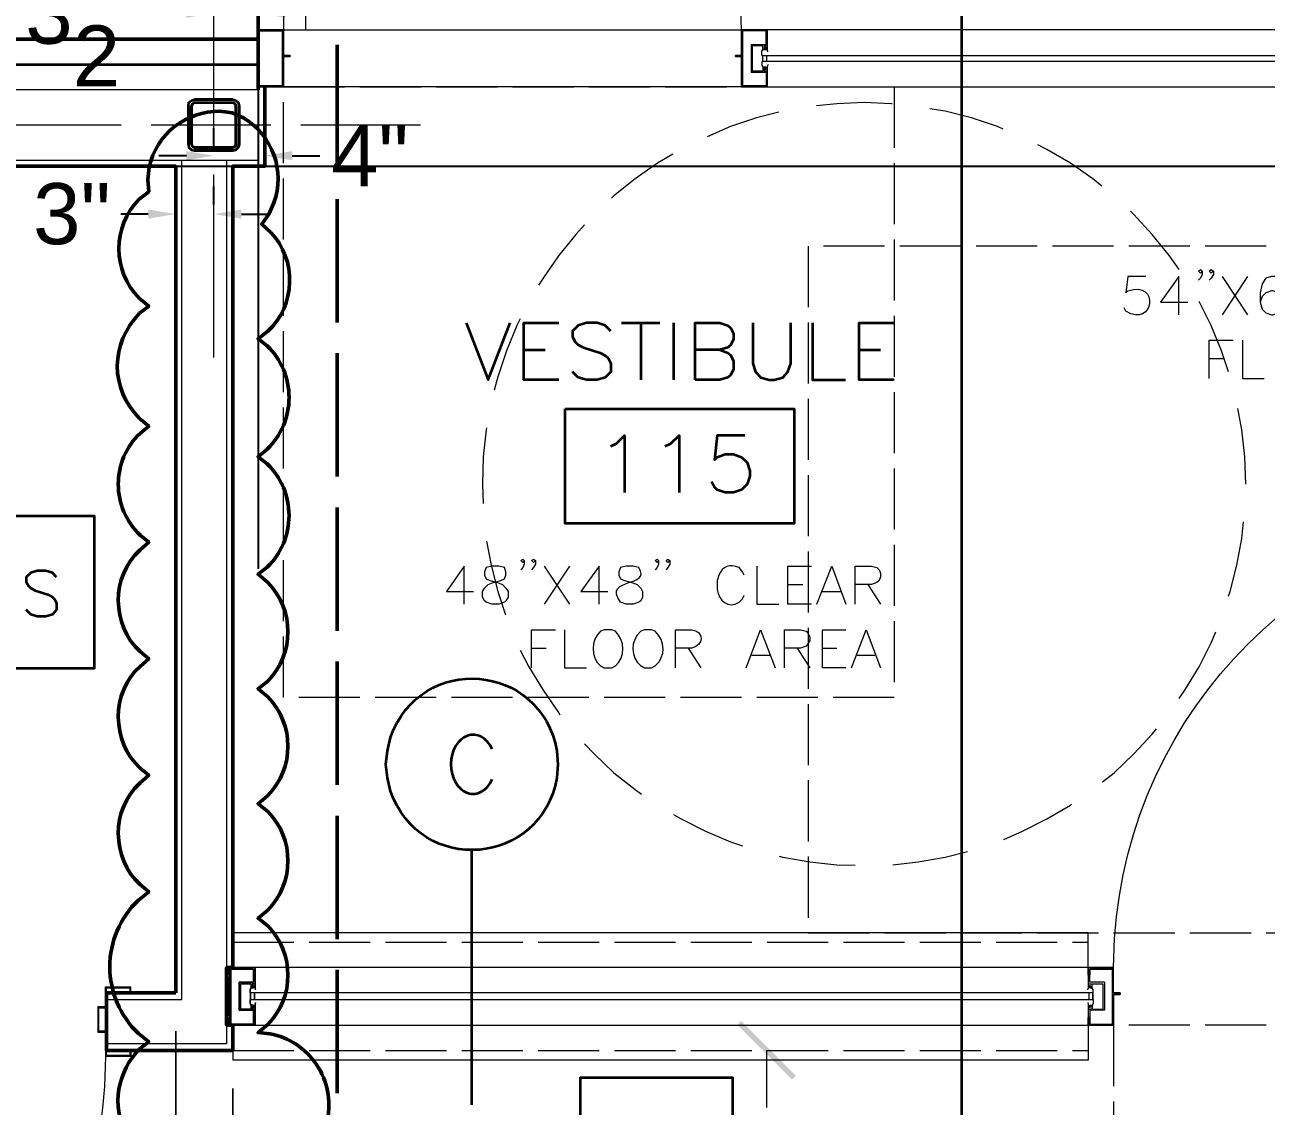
# Model space of a CAD drawing. Header units: inches. Extents: x 5 to 516, y -193 to 129.
# Drawn here: x 82.59 to 90.72, y 76.43 to 83.51 of the extents above; entities that cross this region are included whole.
import ezdxf

# ---------------------------------------------------------------- set-up
doc = ezdxf.new("R2010")
doc.units = ezdxf.units.IN
doc.header["$MEASUREMENT"] = 0
doc.linetypes.add('PDF_IMPORT', pattern=[1, 0.8, -0.2])
for name, color, linetype in [('Highlight', 210, 'Continuous'), ('PDF_Geometry', 7, 'Continuous'), ('PDF_Solid Fills', 7, 'Continuous')]:
    doc.layers.add(name, color=color, linetype=linetype)
doc.styles.get("Standard").update_dxf_attribs({"font": 'arial.ttf'})
doc.dimstyles.get("Standard").update_dxf_attribs({"dimtxt": 0.4, "dimasz": 0.18, "dimexe": 0.18, "dimexo": 0.0625, "dimgap": 0.09, "dimtad": 0, "dimtih": 1, "dimtoh": 1, "dimdec": 4, "dimlfac": 12, "dimzin": 0, "dimdsep": 46, "dimlunit": 4, "dimtxsty": 'Standard', "dimcen": 0.09, "dimadec": 3, "dimazin": 0, "dimtfac": 1, "dimtdec": 4, "dimtofl": 0, "dimtmove": 0, "dimatfit": 3, "dimfxl": 1, "dimtolj": 1, "dimtzin": 0, "dimarcsym": 0})

# ---------------------------------------------------------------- blocks, each defined once
blk = doc.blocks.new('*D67')
at = {"layer": 'Defpoints', "color": 0, "transparency": 16777216}
for p in [(83.5803, 82.2741), (83.5803, 82.2741), (83.8303, 82.2741)]:
    blk.add_point(p, dxfattribs=at)
at = {"layer": 'Highlight', "color": 0, "lineweight": -2, "transparency": 16777216}
for p, q in [((83.5803, 82.3366), (83.5803, 82.4541)), ((83.8303, 82.3366), (83.8303, 82.4541)), ((83.4003, 82.2741), (83.2203, 82.2741)), ((84.0103, 82.2741), (84.1903, 82.2741))]:
    blk.add_line(p, q, dxfattribs=at)
at = {"layer": 'Highlight', "color": 0, "transparency": 16777216}
for points in [[(83.4003, 82.3041), (83.4003, 82.2441), (83.5803, 82.2741)], [(84.0103, 82.3041), (84.0103, 82.2441), (83.8303, 82.2741)]]:
    blk.add_solid(points, dxfattribs=at)
at = {"layer": 'Highlight', "color": 0, "transparency": 16777216, "insert": (82.9006, 82.2741), "char_height": 0.4, "attachment_point": 5}
blk.add_mtext('\\A1;3"', dxfattribs=at)
blk = doc.blocks.new('*D68')
at = {"layer": 'Defpoints', "color": 0, "transparency": 16777216}
for p in [(83.8303, 82.6569), (84.1636, 82.6569), (84.1636, 82.6569)]:
    blk.add_point(p, dxfattribs=at)
at = {"layer": 'Highlight', "color": 0, "lineweight": -2, "transparency": 16777216}
for p, q in [((83.8303, 82.7194), (83.8303, 82.8369)), ((84.1636, 82.7194), (84.1636, 82.8369)), ((83.6503, 82.6569), (83.4703, 82.6569)), ((84.3436, 82.6569), (84.5236, 82.6569))]:
    blk.add_line(p, q, dxfattribs=at)
at = {"layer": 'Highlight', "color": 0, "transparency": 16777216}
for points in [[(83.6503, 82.6869), (83.6503, 82.6269), (83.8303, 82.6569)], [(84.3436, 82.6869), (84.3436, 82.6269), (84.1636, 82.6569)]]:
    blk.add_solid(points, dxfattribs=at)
at = {"layer": 'Highlight', "color": 0, "transparency": 16777216, "insert": (84.8516, 82.6569), "char_height": 0.4, "attachment_point": 5}
blk.add_mtext('\\A1;4"', dxfattribs=at)
blk = doc.blocks.new('*D69')
at = {"layer": 'Defpoints', "color": 0, "transparency": 16777216}
for p in [(83.8303, 83.5904), (83.8303, 83.5904), (84.1203, 83.5904)]:
    blk.add_point(p, dxfattribs=at)
at = {"layer": 'Highlight', "color": 0, "lineweight": -2, "transparency": 16777216}
for p, q in [((83.8303, 83.6529), (83.8303, 83.7704)), ((84.1203, 83.6529), (84.1203, 83.7704)), ((83.6503, 83.5904), (83.4703, 83.5904)), ((84.3003, 83.5904), (84.4803, 83.5904))]:
    blk.add_line(p, q, dxfattribs=at)
at = {"layer": 'Highlight', "color": 0, "transparency": 16777216}
for points in [[(83.6503, 83.6204), (83.6503, 83.5604), (83.8303, 83.5904)], [(84.3003, 83.6204), (84.3003, 83.5604), (84.1203, 83.5904)]]:
    blk.add_solid(points, dxfattribs=at)
at = {"layer": 'Highlight', "color": 0, "transparency": 16777216, "insert": (83.0047, 83.5904), "char_height": 0.4, "attachment_point": 5}
blk.add_mtext('\\A1;3{\\H1x;\\S1/2;}"', dxfattribs=at)

msp = doc.modelspace()

# ---------------------------------------------------------------- linework, layer by layer
at = {"layer": 'Highlight'}
for p, q in [((84.1202994, 89.0043422), (84.1202994, 79.9508162)), ((27.0369615, 82.5876717), (132.0996854, 82.5876717))]:
    msp.add_line(p, q, dxfattribs=at)
at = {"layer": 'PDF_Geometry', "linetype": 'PDF_IMPORT', "lineweight": 15, "ltscale": 1.5}
msp.add_lwpolyline([(83.830301, 81.3343384), (83.830301, 93.3810069)], dxfattribs=at)
at = {"layer": 'PDF_Geometry', "lineweight": 35}
for points in [[(88.7269689, 87.4476744), (88.7269689, 75.8310064), (88.8269689, 75.8276732), (88.9269689, 75.8076732)], [(52.8702969, 83.2543418), (84.1202994, 83.2543418)], [(83.6636327, 82.9810076), (83.666966, 83.0043409), (83.6836327, 83.0176743), (83.7036327, 83.0243409), (83.9536327, 83.0243409), (83.7036327, 83.0243409)], [(83.6636343, 82.981006), (83.6669676, 83.0043393), (83.6836343, 83.0176726), (83.7036343, 83.0243393)], [(83.9536327, 83.0243409), (83.9736327, 83.0176743), (83.9902994, 83.0043409), (83.996966, 82.9810076)], [(83.9536343, 83.0243393), (83.9736343, 83.0176726), (83.990301, 83.0043393), (83.9969677, 82.981006), (83.9969677, 82.731006), (83.9969677, 82.981006)], [(83.6636343, 82.731006), (83.6636343, 82.981006), (83.6636343, 82.731006), (83.6669676, 82.711006), (83.6836343, 82.6943393), (83.7036343, 82.691006)], [(83.7036327, 83.0043418), (83.6902993, 82.9976751), (83.6836327, 82.9810084)], [(83.6836403, 82.981006), (83.6903069, 82.9976726), (83.7036403, 83.0043393), (83.9536403, 83.0043393)], [(83.6836403, 82.731006), (83.6836403, 82.981006), (83.6836403, 82.731006), (83.6903069, 82.7176726), (83.7036403, 82.711006)], [(83.7036386, 83.0043393), (83.9536387, 83.0043393), (83.966972, 82.9976726), (83.9736387, 82.981006), (83.9736387, 82.731006), (83.9736387, 82.981006)], [(83.9536327, 83.0043418), (83.9702994, 82.9976751), (83.9736327, 82.9810084)], [(83.6636327, 82.7310076), (83.666966, 82.7110076), (83.6836327, 82.6943409), (83.7036327, 82.6910076), (83.9536327, 82.6910076), (83.9736327, 82.6943409), (83.9902994, 82.7110076), (83.996966, 82.7310076)], [(83.6836327, 82.7310068), (83.6902993, 82.7176734), (83.7036327, 82.7110068), (83.9536327, 82.7110068), (83.966966, 82.7176734), (83.9736327, 82.7310068)], [(83.9536327, 82.7110068), (83.7036327, 82.7110068)], [(83.9969677, 82.731006), (83.990301, 82.711006), (83.9736343, 82.6943393), (83.9536343, 82.691006)], [(83.9736387, 82.731006), (83.9703053, 82.7176726), (83.9536387, 82.711006)], [(83.9536327, 82.6910076), (83.7036327, 82.6910076)], [(85.483635, 81.5610026), (85.6269683, 81.1876692), (85.7703017, 81.5610026)], [(86.0903033, 81.1876709), (85.8603033, 81.1876709), (85.8603033, 81.5610042), (86.0903033, 81.5610042)], [(86.4303039, 81.5076714), (86.3936372, 81.5443381), (86.3403039, 81.5610048), (86.2703039, 81.5610048), (86.2169706, 81.5443381), (86.1803039, 81.5076714), (86.1803039, 81.4710048), (86.1969706, 81.4376714), (86.2169706, 81.4176714), (86.2503039, 81.4010048), (86.3603039, 81.3643381), (86.3936372, 81.3476714), (86.4136372, 81.3310048), (86.4303039, 81.2943381), (86.4303039, 81.2410048), (86.3936372, 81.2043381), (86.3403039, 81.1876714), (86.2703039, 81.1876714), (86.2169706, 81.2043381), (86.1803039, 81.2410048)], [(86.5003045, 81.5610026), (86.7503045, 81.5610026)], [(86.6269728, 81.5610026), (86.6269728, 81.1876692)], [(86.8403042, 81.5610026), (86.8403042, 81.1876692)], [(86.9836351, 81.1876709), (86.9836351, 81.5610042), (87.1436351, 81.5610042), (87.1969685, 81.5443376), (87.2169685, 81.5276709), (87.2336351, 81.4910042), (87.2336351, 81.4543376), (87.2169685, 81.4176709), (87.1969685, 81.4010042), (87.1436351, 81.3843376), (86.9836351, 81.3843376)], [(87.3603034, 81.5610026), (87.3603034, 81.2943359), (87.3769701, 81.2410026), (87.4136368, 81.2043359), (87.4669701, 81.1876692), (87.5003034, 81.1876692), (87.5569701, 81.2043359), (87.5903035, 81.2410026), (87.6103035, 81.2943359), (87.6103035, 81.5610026)], [(87.7503046, 81.5610026), (87.7503046, 81.1876692), (87.9669712, 81.1876692)], [(88.2869723, 81.1876709), (88.0569723, 81.1876709), (88.0569723, 81.5610042), (88.2869723, 81.5610042)], [(85.8603033, 81.3843397), (86.0003033, 81.3843397)], [(87.1436354, 81.3843397), (87.1969687, 81.3643397), (87.2169687, 81.3476731), (87.2336354, 81.3110064), (87.2336354, 81.257673), (87.2169687, 81.2210064), (87.1969687, 81.2043397), (87.1436354, 81.187673), (86.9836354, 81.187673)], [(88.0569723, 81.3843397), (88.1969723, 81.3843397)], [(86.4303039, 80.7543416), (86.4669706, 80.7710082), (86.5203039, 80.8243416), (86.5203039, 80.4510082)], [(86.7869663, 80.7543416), (86.8236329, 80.7710082), (86.8769663, 80.8243416), (86.8769663, 80.4510082)], [(87.3069723, 80.8243353), (87.1269723, 80.8243353), (87.1103056, 80.6643353), (87.1269723, 80.681002), (87.1803056, 80.701002), (87.2336389, 80.701002), (87.2869723, 80.681002), (87.3236389, 80.6476687), (87.3403056, 80.591002), (87.3403056, 80.5576687), (87.3236389, 80.5043353), (87.2869723, 80.4676686), (87.2336389, 80.451002), (87.1803056, 80.451002), (87.1269723, 80.4676686), (87.1103056, 80.4843353), (87.0903056, 80.521002)], [(82.8003055, 79.8943358), (82.7736388, 79.9243358), (82.7303055, 79.9376691), (82.6736388, 79.9376691), (82.6303055, 79.9243358), (82.6003055, 79.8943358), (82.6003055, 79.8643358), (82.6169722, 79.8376691), (82.6303055, 79.8243358), (82.6603055, 79.8076691), (82.7436388, 79.7810025), (82.7736388, 79.7643358), (82.7869722, 79.7510025), (82.8003055, 79.7243358), (82.8003055, 79.6810025), (82.7736388, 79.6510025), (82.7303055, 79.6376691), (82.6736388, 79.6376691), (82.6303055, 79.6510025), (82.6003055, 79.6810025)], [(84.9869694, 78.4943381), (84.9669694, 78.5810048), (84.9569694, 78.6676715), (84.9669694, 78.7576715), (84.9869694, 78.8443382)], [(86.0769695, 78.7576715), (86.0836362, 78.6676715), (86.0769695, 78.5810048)], [(85.5203036, 76.4376705), (85.5203036, 78.1076706)]]:
    msp.add_lwpolyline(points, dxfattribs=at)
at = {"layer": 'PDF_Geometry', "lineweight": 15}
for points in [[(84.4336327, 83.481006), (87.2869663, 83.481006), (87.2802996, 83.6776727, 0.376452686), (84.4836328, 86.4743396), (84.2869661, 86.4810063), (84.4336403, 86.4810079), (84.4336403, 83.774341), (84.370307, 83.814341)], [(89.5569724, 77.341008), (89.5569724, 77.3376746), (89.7236391, 77.3376746), (89.7303058, 77.531008, -0.376094414), (92.5269726, 80.3310083), (92.7236394, 80.3376749)], [(83.256966, 76.7943396), (83.286966, 76.7943413), (83.286966, 76.7543413), (83.1202993, 76.7543413), (83.1136326, 76.5576746, -0.376914522), (80.3169658, 73.7610076), (80.1202991, 73.754341), (80.1202991, 76.7543413), (80.2669657, 76.7543413), (80.2669657, 73.754341)]]:
    msp.add_lwpolyline(points, format="xyb", dxfattribs=at)
at = {"layer": 'PDF_Geometry', "lineweight": 50}
for points in [[(52.8702969, 83.0876751), (52.8702969, 83.7543418), (84.1202994, 83.7543418), (84.1202994, 83.0876751)], [(52.8702969, 83.4210085), (84.1202994, 83.4210085)], [(84.1636343, 83.1076743), (84.1636343, 82.5876742), (83.9536343, 82.5876742), (83.9536343, 77.3376738), (83.9136343, 77.3376738)], [(84.1636343, 82.5876751), (84.1636343, 83.1076751)], [(80.113634, 77.171008), (79.8303007, 77.171008), (79.8303007, 82.5876751), (83.580301, 82.5876751), (83.580301, 77.171008)], [(84.1636327, 82.5876751), (83.9536327, 82.5876751), (83.9536327, 77.3376746)], [(83.346966, 79.4076754), (83.4036327, 79.3610072), (83.346966, 79.3110092)], [(83.346966, 78.6443425), (83.4036327, 78.5976743), (83.346966, 78.547673)], [(83.9136343, 77.3376746), (83.9136343, 76.9610079)], [(83.9536343, 77.337673), (83.9136343, 77.337673), (83.9136343, 76.9610063), (83.9536343, 76.9610063), (83.9536343, 76.7943396)], [(83.9536392, 76.7943396), (83.1269725, 76.7943396), (83.1269725, 77.1710063), (83.5803058, 77.1710063)]]:
    msp.add_lwpolyline(points, dxfattribs=at)
at = {"layer": 'PDF_Geometry', "lineweight": 15}
for points in [[(84.2869661, 83.774341), (84.2869661, 83.4810076), (84.4336327, 83.4810076), (84.4336327, 83.774341)], [(84.1202994, 83.1576727), (84.1202994, 83.481006), (84.2869661, 83.481006), (84.2869661, 83.3143393), (84.2869661, 83.481006), (84.1202994, 83.481006)], [(84.1269726, 83.1143396), (84.1269726, 83.4743396), (84.2803059, 83.4743396), (84.1269726, 83.4743396)], [(84.2803064, 83.4743407), (84.2803064, 83.1143407), (84.1269731, 83.1143407), (84.2803064, 83.1143407)], [(84.2869661, 83.1076729), (84.2869661, 83.3076729), (84.3302994, 83.3076729), (84.3302994, 83.3143396), (84.2869661, 83.3143396), (84.3302994, 83.3143396), (84.3302994, 83.3076729), (84.2869661, 83.3076729)], [(87.2869663, 83.1076729), (87.2869663, 83.3076729), (87.2469663, 83.3076729), (87.2469663, 83.3143396), (87.2869663, 83.3143396), (87.2469663, 83.3143396), (87.2469663, 83.3076729), (87.2869663, 83.3076729)], [(83.9336343, 76.9610079), (83.9269677, 76.9676746), (83.9169677, 76.9676746), (83.9136343, 76.9610079), (83.9136343, 77.3376746), (83.9136343, 76.9610079), (83.9169677, 76.9676746), (83.9269677, 76.9676746)], [(83.9136403, 77.3376746), (83.9169736, 77.3276746), (83.9269736, 77.3276746), (83.9336403, 77.3376746), (83.9336403, 76.9610079), (83.9336403, 77.3376746), (84.100307, 77.3376746), (84.100307, 77.201008), (84.100307, 77.3376746), (83.9336403, 77.3376746), (83.9269736, 77.3276746), (83.9169736, 77.3276746)], [(83.9136403, 77.3276716), (83.9169736, 77.321005), (83.9269736, 77.321005), (83.9336403, 77.3276716), (83.9269736, 77.321005), (83.9169736, 77.321005)], [(84.0902999, 77.0576716), (84.0902999, 76.9676716), (83.9402999, 76.9676716), (83.9402999, 77.3276716), (83.9402999, 76.9676716), (84.0902999, 76.9676716)], [(83.9969706, 77.2410017), (84.090304, 77.2410017), (84.090304, 77.3276684), (83.940304, 77.3276684), (84.090304, 77.3276684), (84.090304, 77.2410017)], [(83.9136403, 77.3210053), (83.9169736, 77.3110053), (83.9269736, 77.3110053), (83.9336403, 77.3210053), (83.9269736, 77.3110053), (83.9169736, 77.3110053)], [(83.9136403, 77.3110023), (83.9169736, 77.3043356), (83.9269736, 77.3043356), (83.9336403, 77.3110023), (83.9269736, 77.3043356), (83.9169736, 77.3043356)], [(83.9136403, 77.0043396), (83.9336403, 77.2943397), (83.9136403, 77.2943397), (83.9336403, 77.0043396), (83.9136403, 77.2943397), (83.9336403, 77.2943397)], [(83.9969677, 77.0576684), (83.9969677, 77.2410017)], [(84.0036341, 77.0643388), (84.0036341, 77.2310055)], [(84.0903013, 77.2043388), (84.0736346, 77.2043388), (84.0736346, 77.2310055), (84.0036346, 77.2310055), (84.0736346, 77.2310055), (84.0736346, 77.2043388)], [(84.0669682, 77.1710036), (84.0669682, 77.1943369), (84.0736349, 77.2043369), (84.0669682, 77.1943369)], [(89.5869678, 77.1276746), (89.5869678, 77.171008), (84.0703006, 77.171008), (84.0703006, 77.1276746)], [(84.0703048, 77.1276746), (84.0703048, 77.171008)], [(84.0869677, 77.2110055), (84.080301, 77.2110055), (84.080301, 77.2310055), (84.080301, 77.2110055)], [(84.080307, 77.2310055), (84.100307, 77.2310055)], [(84.090304, 77.2043426), (84.090304, 77.2210093), (84.0869707, 77.2210093), (84.0869707, 77.2110093), (84.0869707, 77.2210093), (84.090304, 77.2210093)], [(84.0969704, 77.1276746), (84.0969704, 77.171008)], [(84.1003034, 77.2010071), (84.1036368, 77.1910071)], [(83.9336403, 76.9610063), (84.100307, 76.9610063), (84.100307, 77.097673), (84.100307, 76.9610063)], [(84.0669682, 77.1010063), (84.0669682, 77.127673)], [(84.0736349, 77.0910074), (84.0669682, 77.1010074)], [(84.0736373, 77.0643378), (84.0736373, 77.0910044), (84.090304, 77.0910044), (84.0736373, 77.0910044)], [(84.0903007, 77.0743413), (84.0869674, 77.0743413), (84.0869674, 77.0876746), (84.0803007, 77.0876746), (84.0803007, 77.0643413), (84.0803007, 77.0876746), (84.0869674, 77.0876746), (84.0869674, 77.0743413)], [(84.090304, 77.0910017), (84.090304, 77.074335)], [(84.1003034, 77.0976738), (84.1036368, 77.1076738)], [(83.9136403, 77.0043413), (83.9336403, 77.0043413)], [(83.9969706, 77.0576724), (84.090304, 77.0576724)], [(84.0036346, 77.0643388), (84.0736346, 77.0643388)], [(84.080307, 77.0643388), (84.100307, 77.0643388)], [(83.580301, 71.4343407), (83.580301, 76.9210079)], [(83.9336343, 76.9876719), (83.9269677, 76.9943386), (83.9169677, 76.9943386), (83.9136343, 76.9876719), (83.9169677, 76.9943386), (83.9269677, 76.9943386)], [(83.9336343, 76.9776689), (83.9269677, 76.9843356), (83.9169677, 76.9843356), (83.9136343, 76.9776689), (83.9169677, 76.9843356), (83.9269677, 76.9843356)], [(83.9336343, 76.9710093), (83.9269677, 76.977676), (83.9169677, 76.977676), (83.9136343, 76.9710093), (83.9169677, 76.977676), (83.9269677, 76.977676)], [(83.9136343, 76.9643396), (83.9136343, 76.9610063)]]:
    msp.add_lwpolyline(points, close=True, dxfattribs=at)
at = {"layer": 'PDF_Geometry', "linetype": 'PDF_IMPORT', "lineweight": 50, "ltscale": 1.01}
msp.add_lwpolyline([(84.6369688, 76.5143374), (84.6369688, 83.5743394)], dxfattribs=at)
at = {"layer": 'PDF_Geometry', "lineweight": 15}
for points in [[(87.453633, 83.431006), (87.453633, 83.481006), (87.2869663, 83.481006), (87.2869663, 83.3143393), (87.2869663, 83.481006), (87.453633, 83.481006), (87.453633, 83.4843393)], [(87.2936395, 83.4743407), (87.2936395, 83.1143407), (87.4469728, 83.1143407)], [(87.3503067, 83.2043404), (87.4469734, 83.2043404), (87.4469734, 83.1143404), (87.29364, 83.1143404), (87.29364, 83.4743404)], [(87.3503067, 83.3843399), (87.4469734, 83.3843399), (87.4469734, 83.4743399), (87.29364, 83.4743399)], [(87.4469734, 83.4310063), (87.4469734, 83.4743396), (87.29364, 83.4743396)], [(87.4469734, 83.4310047), (87.45364, 83.4310047)], [(92.9403002, 83.481006), (87.453633, 83.481006), (87.453633, 83.3476727)], [(87.3503072, 83.3843399), (87.3503072, 83.2043399)], [(87.3569668, 83.3776735), (87.3569668, 83.2110068)], [(87.4469674, 83.3510068), (87.4269674, 83.3510068), (87.4269674, 83.3776735), (87.3569674, 83.3776735)], [(87.420301, 83.3143383), (87.420301, 83.3410049), (87.4269677, 83.3510049)], [(87.453633, 83.3776735), (87.433633, 83.3776735)], [(87.4336406, 83.3776735), (87.4336406, 83.3576735), (87.4403072, 83.3576735)], [(87.4469734, 83.3510038), (87.4469734, 83.3676705), (87.4403067, 83.3676705), (87.4403067, 83.3576705)], [(87.4603062, 83.3376751), (87.4536395, 83.3476751)], [(87.420301, 83.274341), (87.420301, 83.2476743)], [(87.4236359, 83.3143393), (92.9603032, 83.3143393), (92.9603032, 83.2743393)], [(92.9603032, 83.274341), (87.4236359, 83.274341)], [(87.4236376, 83.3143393), (87.4236376, 83.2743393)], [(87.4503032, 83.3143393), (87.4503032, 83.2743393)], [(87.4269674, 83.2110068), (87.3569674, 83.2110068)], [(87.420301, 83.2476754), (87.4269677, 83.2376754)], [(87.4469734, 83.2376724), (87.4269734, 83.2376724), (87.4269734, 83.2110057)], [(87.453633, 83.2110068), (87.433633, 83.2110068)], [(87.4469669, 83.221006), (87.4403002, 83.221006), (87.4403002, 83.231006), (87.4336335, 83.231006), (87.4336335, 83.211006)], [(87.4469734, 83.2210098), (87.4469734, 83.2376765)], [(87.453633, 83.2410022), (87.453633, 83.1076689)], [(87.4603062, 83.2543418), (87.4536395, 83.2410084)], [(87.453633, 83.1576743), (87.453633, 83.1076743), (87.2869663, 83.1076743), (84.2869661, 83.1076743), (84.1202994, 83.1076743), (84.1202994, 83.1576743), (84.1202994, 83.1076743), (84.2869661, 83.1076743)], [(87.2869663, 83.1076743), (87.453633, 83.1076743), (92.9403002, 83.1076743)], [(87.45364, 83.1576689), (87.4469734, 83.1576689), (87.4469734, 83.1143355)], [(87.5303067, 82.9410076), (87.38364, 82.9043409), (87.21364, 82.8476743), (87.0603067, 82.7810076)], [(88.2736336, 82.9976754), (88.2669669, 82.9976754), (88.0903002, 83.004342), (87.9103002, 82.9976754), (87.7769669, 82.984342)], [(89.0003047, 82.8310087), (88.963638, 82.8476753), (88.793638, 82.904342), (88.6203046, 82.9476754), (88.5203046, 82.964342)], [(89.6469722, 82.4576702), (89.5869722, 82.5043368), (89.4403055, 82.6076702), (89.2869722, 82.6976702), (89.2269721, 82.7276702)], [(86.8369676, 82.6676718), (86.7369676, 82.6076718), (86.5903009, 82.5043385), (86.4503009, 82.3943384), (86.4336343, 82.3776718)], [(90.1536386, 81.9110053), (90.0903053, 82.0010054), (89.9769719, 82.1410054), (89.8569719, 82.2710054), (89.8336386, 82.2943387)], [(86.2569708, 82.2043403), (86.2003042, 82.141007), (86.0869708, 82.001007), (85.9869708, 81.8543403), (85.9569708, 81.8076736)], [(90.476969, 81.241002), (90.4303023, 81.3776687), (90.3636357, 81.5443354), (90.2836356, 81.7010021)], [(85.8369675, 81.587675), (85.8136342, 81.5443416), (85.7469675, 81.377675), (85.6903009, 81.2076749), (85.6669675, 81.1210083)], [(90.5903045, 80.5043416), (90.5836378, 80.6843416), (90.5636378, 80.8610082), (90.5369712, 81.0010083)], [(85.6169697, 80.8743367), (85.6136364, 80.8610034), (85.5936364, 80.6843367), (85.590303, 80.5043367), (85.5936364, 80.37767)], [(90.476969, 79.7710041), (90.486969, 79.8010041), (90.5303023, 79.9743374), (90.5636357, 80.1476708), (90.5736357, 80.2576708)], [(85.6169697, 80.131003), (85.6469697, 79.9743364), (85.690303, 79.801003), (85.740303, 79.6476697)], [(90.1536386, 79.1010076), (90.1903053, 79.1543409), (90.2836386, 79.3076742), (90.3636386, 79.4643409), (90.3936386, 79.5376743)], [(85.8369675, 79.4176715), (85.8936342, 79.3076715), (85.9869676, 79.1543382), (86.0869676, 79.0076715), (86.0969676, 78.9943382)], [(89.650302, 78.5543428), (89.7269687, 78.6143428), (89.8569687, 78.7376761), (89.9769687, 78.8676761), (90.0036354, 78.9010094)], [(86.2569708, 78.8043428), (86.3203042, 78.7376761), (86.4503042, 78.6143428), (86.5903042, 78.5043427), (86.6303042, 78.4743427)], [(89.0036345, 78.1776744), (89.1269678, 78.2310078), (89.2869678, 78.3110078), (89.4403012, 78.4010078), (89.4469678, 78.4076744)], [(86.8403042, 78.3410045), (86.8903042, 78.3110045), (87.0503042, 78.2310045), (87.2136376, 78.1610045), (87.2936376, 78.1343378)], [(87.5336365, 78.0676755), (87.5569698, 78.0610088), (87.7336365, 78.0310088), (87.9103032, 78.0110088), (88.0303032, 78.0076755)], [(88.2769702, 78.0110077), (88.4436369, 78.0310077), (88.6203035, 78.0610078), (88.7669702, 78.0976744)], [(89.5569724, 77.3376722), (89.5569724, 77.5643389), (83.9536386, 77.5643389)], [(89.7236391, 77.161008), (89.7669725, 77.161008), (89.7669725, 77.171008), (89.7236391, 77.171008), (89.7236391, 77.3376746), (89.5569724, 77.3376746), (84.1003053, 77.3376746)], [(89.5669687, 77.2876733), (89.5569686, 77.2876733), (89.5569686, 77.3376733)], [(89.5569724, 77.3376746), (89.5569724, 77.201008)], [(89.6636353, 77.0576724), (89.5669687, 77.0576724), (89.5669687, 76.9676724), (89.7169687, 76.9676724), (89.7169687, 77.3276725)], [(89.7169687, 77.3276716), (89.5669687, 77.3276716), (89.5669687, 77.2876716)], [(89.6636353, 77.2410017), (89.5669687, 77.2410017), (89.5669687, 77.3276684), (89.7169687, 77.3276684)], [(89.5669727, 76.9676727), (89.7169727, 76.9676727), (89.7169727, 77.3276727)], [(89.7236391, 77.171008), (89.7236391, 77.3376746)], [(83.2803058, 76.7876743), (83.2803058, 76.7610076), (83.1269725, 76.7610076), (83.1269725, 76.9210077), (83.0769725, 76.9210077), (83.0769725, 77.074341), (83.1269725, 77.074341), (83.1269725, 77.204341), (83.2803058, 77.204341), (83.2803058, 77.1776743)], [(83.1202993, 77.0810082), (83.1202993, 77.2110082)], [(83.1202993, 77.2110063), (83.286966, 77.2110063)], [(83.2869706, 77.171008), (83.2569706, 77.171008), (83.2569706, 77.1776746)], [(83.2569706, 77.1776743), (83.2803039, 77.1776743)], [(83.286966, 77.171008), (83.286966, 77.211008)], [(89.5536359, 77.1910071), (89.5569692, 77.2010071)], [(89.5569724, 77.2310055), (89.5803058, 77.2310055)], [(89.5603023, 77.171008), (89.5603023, 77.1276746)], [(89.5669687, 77.2043426), (89.5669687, 77.2210093), (89.570302, 77.2210093), (89.570302, 77.2110093)], [(89.5669714, 77.2043388), (89.583638, 77.2043388), (89.583638, 77.2310055), (89.653638, 77.2310055)], [(89.5803014, 77.2310055), (89.5803014, 77.2110055), (89.5703014, 77.2110055)], [(89.5903044, 77.1710036), (89.5903044, 77.1943369), (89.5836378, 77.2043369)], [(89.5869678, 77.171008), (89.5869678, 77.1276746)], [(89.6536386, 77.2310055), (89.6536386, 77.0643388)], [(89.6636348, 77.2410017), (89.6636348, 77.0576684)], [(89.7236391, 77.171005), (89.7669725, 77.171005), (89.7669725, 77.161005), (89.7236391, 77.161005), (89.7236391, 76.961005), (89.7236391, 77.161005)], [(83.1203047, 77.0810082), (83.0703047, 77.0810082), (83.0703047, 76.9143415), (83.1203047, 76.9143415)], [(89.5536359, 77.1076738), (89.5569692, 77.0976738)], [(89.5569724, 77.0976708), (89.5569724, 76.9610041)], [(89.5669687, 77.0910044), (89.5836353, 77.0910044), (89.5836353, 77.0643378)], [(89.5669687, 77.074335), (89.5669687, 77.0910017)], [(89.5669719, 77.0743413), (89.5703052, 77.0743413), (89.5703052, 77.0876746), (89.5803052, 77.0876746), (89.5803052, 77.0643413)], [(89.5903044, 77.1010074), (89.5836378, 77.0910074)], [(89.5903044, 77.127673), (89.5903044, 77.1010063)], [(84.1003053, 76.9610063), (89.5569724, 76.9610063), (89.7236391, 76.9610063), (89.5569724, 76.9610063), (89.5569724, 77.0110063)], [(89.5669687, 76.9676743), (89.5669687, 77.0110077), (89.5569686, 77.0110077)], [(89.5569724, 77.0643388), (89.5803058, 77.0643388)], [(89.583638, 77.0643388), (89.653638, 77.0643388)], [(83.1202993, 76.9810055), (83.1202993, 76.9843388)], [(89.5569724, 76.9610063), (89.5569724, 76.7310063)], [(83.1202993, 76.9143415), (83.1202993, 76.7543415)], [(83.2569706, 76.7876732), (83.2569706, 76.7943399)], [(83.2803064, 76.7876732), (83.256973, 76.7876732)], [(83.9536327, 76.7943396), (83.9536327, 76.7310063)], [(87.4503032, 76.7943396), (87.4503032, 76.4210063)], [(89.5569724, 76.7310055), (83.9536386, 76.7310055)], [(83.9536327, 71.311006), (83.9536327, 76.5443396), (83.9536327, 71.434339)]]:
    msp.add_lwpolyline(points, dxfattribs=at)
at = {"layer": 'PDF_Geometry', "linetype": 'PDF_IMPORT', "lineweight": 15, "ltscale": 0.5}
for points in [[(84.2869661, 79.107674), (84.2869661, 83.1076727), (88.286968, 83.1076743), (88.2869664, 79.1076723), (84.2869677, 79.107674)], [(92.723636, 77.5643389), (92.723636, 82.0643392), (87.723639, 82.0643392), (87.723639, 77.5643389), (92.723636, 77.5643389)], [(83.9536327, 77.5043413), (89.5569695, 77.5043413)], [(92.723636, 72.961006), (92.723636, 76.9610079), (89.7236357, 76.9610063), (89.7236391, 72.9610076), (92.723636, 72.961006)], [(83.9536327, 76.7943396), (89.5569695, 76.7943396)]]:
    msp.add_lwpolyline(points, dxfattribs=at)
at = {"layer": 'PDF_Geometry', "lineweight": 9}
for points in [[(84.1202994, 82.6276751), (84.1202994, 83.0876751), (52.8702969, 83.0876751), (52.8702969, 82.6276751)], [(85.6503017, 79.9676729), (85.613635, 79.9576729), (85.603635, 79.9310063), (85.603635, 79.9076729), (85.613635, 79.8843396), (85.6369683, 79.8743396), (85.6869683, 79.8610063), (85.7203017, 79.8476729), (85.743635, 79.8243396), (85.7569683, 79.8010063), (85.7569683, 79.7643396), (85.743635, 79.7410063), (85.733635, 79.7310063), (85.6969683, 79.7176729), (85.6503017, 79.7176729), (85.613635, 79.7310063), (85.603635, 79.7410063), (85.5903017, 79.7643396), (85.5903017, 79.8010063), (85.603635, 79.8243396), (85.6269683, 79.8476729), (85.6603017, 79.8610063), (85.7103017, 79.8743396), (85.733635, 79.8843396), (85.743635, 79.9076729), (85.743635, 79.9310063), (85.733635, 79.9576729), (85.6969683, 79.9676729)]]:
    msp.add_lwpolyline(points, close=True, dxfattribs=at)
at = {"layer": 'PDF_Geometry', "lineweight": 50}
for points in [[(84.2036327, 82.1543424), (84.1436327, 82.2076735), (84.1902994, 82.2743409), (84.2236327, 82.3476746, 0.358578857), (84.0236327, 82.9043424), (83.9502994, 82.9376744), (83.8702994, 82.947674)], [(83.406966, 82.5810087), (83.396966, 82.5010085), (83.4036327, 82.4210084), (83.3402993, 82.371007, 0.407409357), (83.3402993, 81.7243395), (83.4036327, 81.6710083), (83.3436326, 81.6243402)], [(84.5736327, 76.3410077, 0.418484021), (84.1969661, 76.9043419), (84.1202994, 76.9110083), (84.1836327, 76.9643395, 0.407409306), (84.1836327, 77.6110071), (84.1202994, 77.6610084), (84.1836327, 77.7143396, 0.407409306), (84.1836327, 78.3610071), (84.1202994, 78.4110085), (84.1836327, 78.4643396, 0.407989165), (84.1836327, 79.1110072), (84.1202994, 79.1643417), (84.1836327, 79.2143397, 0.407473737), (84.1836327, 79.8610072), (84.1202994, 79.9143418), (84.1802994, 79.9610065, 0.420258862), (84.1802994, 80.6376729), (84.1202994, 80.684341), (84.1802994, 80.7343424, 0.420382282), (84.1802994, 81.4110087), (84.1202994, 81.4576735), (84.1836327, 81.5076748)], [(83.3436326, 80.934341), (83.4036327, 80.8843397), (83.346966, 80.8376749, 0.429375), (83.346966, 80.1710082), (83.4036327, 80.12434), (83.346966, 80.0743421)], [(83.346966, 77.8810062), (83.4036327, 77.8343415), (83.3336326, 77.7776737, 0.425192304), (83.3336326, 76.9076752), (83.4036327, 76.8510074), (83.3436326, 76.8043392)]]:
    msp.add_lwpolyline(points, format="xyb", dxfattribs=at)
at = {"layer": 'PDF_Geometry', "linetype": 'PDF_IMPORT', "lineweight": 15, "ltscale": 0.98}
msp.add_lwpolyline([(85.1836404, 82.8576743), (82.4736326, 82.8576743)], dxfattribs=at)
at = {"layer": 'PDF_Geometry', "lineweight": 9}
for points in [[(83.9136343, 82.6276734), (83.9136343, 76.8376729), (83.1269676, 76.8376729), (83.1269676, 77.127673), (83.620301, 77.127673), (83.620301, 82.6276734)], [(90.3036359, 81.9010091), (90.2936359, 81.8876758), (90.2803026, 81.9010091), (90.2936359, 81.9110091), (90.3036359, 81.9010091), (90.3036359, 81.8776758), (90.2936359, 81.8543425), (90.2803026, 81.8410091)], [(90.3769697, 81.9010091), (90.3636363, 81.8876758), (90.350303, 81.9010091), (90.3636363, 81.9110091), (90.3769697, 81.9010091), (90.3769697, 81.8776758), (90.3636363, 81.8543425), (90.350303, 81.8410091)], [(89.9336374, 81.8643406), (89.8169707, 81.8643406), (89.8036374, 81.7576739), (89.8169707, 81.7710072)], [(90.150302, 81.6143406), (90.150302, 81.8643406), (90.030302, 81.6976739), (90.210302, 81.6976739)], [(90.4336374, 81.8643406), (90.6003041, 81.6143406)], [(90.6003041, 81.8643406), (90.4336374, 81.6143406)], [(90.8269717, 81.827672), (90.8169717, 81.8543387), (90.7803051, 81.8643387), (90.7569717, 81.8643387), (90.7203051, 81.8543387), (90.6969717, 81.817672), (90.6836384, 81.757672), (90.6836384, 81.697672), (90.6969717, 81.6510053), (90.7203051, 81.627672), (90.7569717, 81.6143387), (90.7669717, 81.6143387), (90.8036384, 81.627672), (90.8269717, 81.6510053), (90.8403051, 81.687672), (90.8403051, 81.697672), (90.8269717, 81.7343387), (90.8036384, 81.757672), (90.7669717, 81.7710053), (90.7569717, 81.7710053), (90.7203051, 81.757672), (90.6969717, 81.7343387), (90.6836384, 81.697672)], [(89.8036374, 81.6376739), (89.7936374, 81.6610072)], [(90.3503041, 81.1976739), (90.3503041, 81.4476739), (90.5069708, 81.4476739)], [(90.5669687, 81.4476739), (90.5669687, 81.1976739), (90.7103021, 81.1976739)], [(90.3503041, 81.327672), (90.4469708, 81.327672)], [(85.8636399, 80.0043415), (85.8536399, 79.9910082), (85.8403066, 80.0043415), (85.8536399, 80.0143415), (85.8636399, 80.0043415), (85.8636399, 79.9810082), (85.8536399, 79.9576748), (85.8403066, 79.9443415)], [(85.9369703, 80.0043415), (85.9236369, 79.9910082), (85.9103036, 80.0043415), (85.9236369, 80.0143415), (85.9369703, 80.0043415), (85.9369703, 79.9810082), (85.9236369, 79.9576748), (85.9103036, 79.9443415)], [(86.7436381, 80.0043415), (86.7336381, 79.9910082), (86.7203047, 80.0043415), (86.7336381, 80.0143415), (86.7436381, 80.0043415), (86.7436381, 79.9810082), (86.7336381, 79.9576748), (86.7203047, 79.9443415)], [(86.8169684, 80.0043415), (86.8036351, 79.9910082), (86.7936351, 80.0043415), (86.8036351, 80.0143415), (86.8169684, 80.0043415), (86.8169684, 79.9810082), (86.8036351, 79.9576748), (86.7936351, 79.9443415)], [(85.4703022, 79.7176729), (85.4703022, 79.9676729), (85.3536355, 79.8010063), (85.5303022, 79.8010063)], [(85.993638, 79.9676729), (86.1603047, 79.7176729)], [(86.1603047, 79.9676729), (85.993638, 79.7176729)], [(86.353637, 79.7176729), (86.353637, 79.9676729), (86.2336369, 79.8010063), (86.4103036, 79.8010063)], [(86.61364, 79.9576729), (86.5769733, 79.9676729), (86.5303066, 79.9676729), (86.49364, 79.9576729), (86.48364, 79.9310063), (86.48364, 79.9076729), (86.49364, 79.8843396), (86.5203066, 79.8743396), (86.5669733, 79.8610063), (86.60364, 79.8476729), (86.6269733, 79.8243396), (86.6369733, 79.8010063), (86.6369733, 79.7643396), (86.6269733, 79.7410063), (86.61364, 79.7310063), (86.5769733, 79.7176729), (86.5303066, 79.7176729), (86.49364, 79.7310063)], [(87.3036357, 79.9076686), (87.2936357, 79.9310019), (87.2703023, 79.9576686)], [(87.386969, 79.9676729), (87.386969, 79.7176729), (87.5303024, 79.7176729)], [(87.7436376, 79.7176729), (87.5903043, 79.7176729), (87.5903043, 79.9676729), (87.7436376, 79.9676729)], [(87.7803067, 79.7176729), (87.8769734, 79.9676729), (87.9703067, 79.7176729)], [(88.0303067, 79.7176729), (88.0303067, 79.9676729), (88.1369734, 79.9676729), (88.1736401, 79.9576729), (88.1869734, 79.9443396), (88.1969734, 79.9210063), (88.1969734, 79.8976729), (88.1869734, 79.8743396), (88.1736401, 79.8610063), (88.1369734, 79.8476729), (88.0303067, 79.8476729)], [(87.136969, 79.9076686), (87.126969, 79.8743353), (87.126969, 79.8143353)], [(87.5903043, 79.847671), (87.6869709, 79.847671)], [(88.1136401, 79.847671), (88.1969734, 79.717671)], [(87.2703023, 79.7310019), (87.2936357, 79.7543353), (87.3036357, 79.7776686)], [(87.8169685, 79.8010063), (87.9369685, 79.8010063)], [(85.9103047, 79.3010062), (85.9103047, 79.5510062), (86.0669714, 79.5510062)], [(86.1269727, 79.5510062), (86.1269727, 79.3010062), (86.2703061, 79.3010062)], [(86.4603023, 79.5410062), (86.4369689, 79.5510062), (86.3869689, 79.5510062), (86.3636356, 79.5410062), (86.3403023, 79.5143396)], [(86.7203018, 79.5410062), (86.6969684, 79.5510062), (86.6503018, 79.5510062), (86.6269684, 79.5410062), (86.6036351, 79.5143396)], [(86.853637, 79.3010062), (86.853637, 79.5510062), (86.9603037, 79.5510062)], [(87.3169685, 79.3010062), (87.4103018, 79.5510062), (87.5069685, 79.3010062)], [(87.5669685, 79.3010062), (87.5669685, 79.5510062), (87.6736352, 79.5510062), (87.7103018, 79.5410062), (87.7203018, 79.5276729), (87.7336352, 79.5043396), (87.7336352, 79.4810062), (87.7203018, 79.4576729), (87.7103018, 79.4443396), (87.6736352, 79.4310062), (87.5669685, 79.4310062)], [(87.9703019, 79.3010062), (87.8169685, 79.3010062), (87.8169685, 79.5510062), (87.9703019, 79.5510062)], [(88.006971, 79.3010062), (88.1036376, 79.5510062), (88.196971, 79.3010062)], [(85.9103047, 79.4310043), (86.0069713, 79.4310043)], [(86.9603037, 79.4310062), (86.853637, 79.4310062)], [(86.9369703, 79.4310043), (87.0203037, 79.3010043)], [(87.353637, 79.3843396), (87.4703037, 79.3843396)], [(87.6503018, 79.4310043), (87.7336352, 79.3010043)], [(87.8169685, 79.4310043), (87.9103019, 79.4310043)], [(88.0436395, 79.3843396), (88.1603062, 79.3843396)], [(86.3869689, 79.3010062), (86.4369689, 79.3010062), (86.4603023, 79.3143396)], [(86.6503018, 79.3010062), (86.6969684, 79.3010062), (86.7203018, 79.3143396)]]:
    msp.add_lwpolyline(points, dxfattribs=at)
at = {"layer": 'PDF_Geometry', "lineweight": 35}
for points in [[(86.1303025, 80.9976752), (87.6303026, 80.9976752), (87.6303026, 80.2476751), (86.1303025, 80.2476751)], [(82.0469689, 79.2976696), (82.0469689, 80.2976697), (83.0469689, 80.2976697), (83.0469689, 79.2976696)], [(87.2303053, 75.6143401), (87.2303053, 76.6143402), (86.2303052, 76.6143402), (86.2303052, 75.6143401)]]:
    msp.add_lwpolyline(points, close=True, dxfattribs=at)
msp.add_ellipse((85.5284192, 78.6695549), major_axis=(-0.0004267, 0.1936844), ratio=0.750399506, start_param=5.241955674, end_param=10.460135845, dxfattribs=at)
at = {"layer": 'PDF_Geometry', "lineweight": 50}
for points in [[(83.8702994, 82.947674), (83.6500771, 82.950563), (83.450466, 82.799562), (83.406966, 82.5810087)], [(84.1836327, 81.5076748), (84.3676883, 81.675396), (84.3739661, 81.9749532), (84.2036327, 82.1543424)], [(83.3436326, 81.6243402), (83.1499104, 81.4258402), (83.1483549, 81.1318407), (83.3436326, 80.934341)], [(83.346966, 80.0743421), (83.1552993, 79.9016736), (83.158466, 79.5817849), (83.346966, 79.4076754)], [(83.346966, 79.3110092), (83.1552993, 79.1383407), (83.158466, 78.818452), (83.346966, 78.6443425)], [(83.346966, 78.547673), (83.154966, 78.3747841), (83.158466, 78.0553973), (83.346966, 77.8810062)], [(83.3436326, 76.8043392), (83.2015215, 76.6595638), (83.1545771, 76.4312855), (83.256966, 76.251008)]]:
    msp.add_open_spline(points, degree=3, dxfattribs=at)
at = {"layer": 'PDF_Geometry', "lineweight": 9}
for points in [[(89.8169707, 81.7710072), (90.0290263, 81.8466739), (89.9883596, 81.5220072), (89.8036374, 81.6376739)], [(86.49364, 79.7310063), (86.3746399, 79.8992285), (86.7030844, 79.825284), (86.61364, 79.9576729)], [(87.2703023, 79.9576686), (87.2078023, 79.9863908), (87.1644134, 79.968113), (87.136969, 79.9076686)], [(87.126969, 79.8143353), (87.1348023, 79.7462241), (87.2019134, 79.6823908), (87.2703023, 79.7310019)], [(86.4603023, 79.3143396), (86.5268578, 79.3715062), (86.5239689, 79.4810062), (86.4603023, 79.5410062)], [(86.7203018, 79.3143396), (86.7928573, 79.3766729), (86.7888573, 79.4766729), (86.7203018, 79.5410062)], [(86.9603037, 79.5510062), (87.0406926, 79.5407285), (87.0425259, 79.4487285), (86.9603037, 79.4310062)], [(86.3403023, 79.5143396), (86.2954134, 79.4528951), (86.3070245, 79.3321729), (86.3869689, 79.3010062)], [(86.6036351, 79.5143396), (86.5496906, 79.4438951), (86.5733017, 79.3356729), (86.6503018, 79.3010062)]]:
    msp.add_open_spline(points, degree=3, dxfattribs=at)
at = {"layer": 'PDF_Geometry', "lineweight": 35}
for points in [[(84.9869694, 78.8443382), (85.1831916, 79.4050604), (85.9751361, 79.3375049), (86.0769695, 78.7576715)], [(86.0769695, 78.5810048), (85.9751361, 78.0011714), (85.1831916, 77.9336159), (84.9869694, 78.4943381)]]:
    msp.add_open_spline(points, degree=3, dxfattribs=at)
at = {"layer": 'PDF_Solid Fills', "lineweight": 35, "transparency": 33554559}
for points in [[(87.6436354, 76.6276729), (87.2603021, 76.9610063), (87.2836354, 76.987673)], [(87.6169699, 76.6043372), (87.6436365, 76.6276705), (87.2603032, 76.9610039)]]:
    msp.add_solid(points, dxfattribs=at)

# ---------------------------------------------------------------- dimensions: what is measured, and where the dimension line sits
at = {"layer": 'Highlight'}
dim = msp.add_linear_dim(base=(83.830301, 83.5904457), p1=(84.1202994, 83.5904457), p2=(83.830301, 83.5904457), dimstyle='Standard', dxfattribs=at)
dim.commit()
dim.dimension.update_dxf_attribs({"geometry": '*D69', "text_midpoint": (83.0047212, 83.5904457)})
for base, p1, p2, picture, middle in [((84.1636343, 82.6569163), (83.830301, 82.6569163), (84.1636343, 82.6569163), '*D68', (84.8515607, 82.6569163)), ((83.580301, 82.274073), (83.830301, 82.274073), (83.580301, 82.274073), '*D67', (82.9005602, 82.274073))]:
    dim = msp.add_linear_dim(base=base, p1=p1, p2=p2, angle=180, dimstyle='Standard', dxfattribs=at)
    dim.commit()
    dim.dimension.update_dxf_attribs({"geometry": picture, "text_midpoint": middle})

doc.saveas('drawing.dxf')
